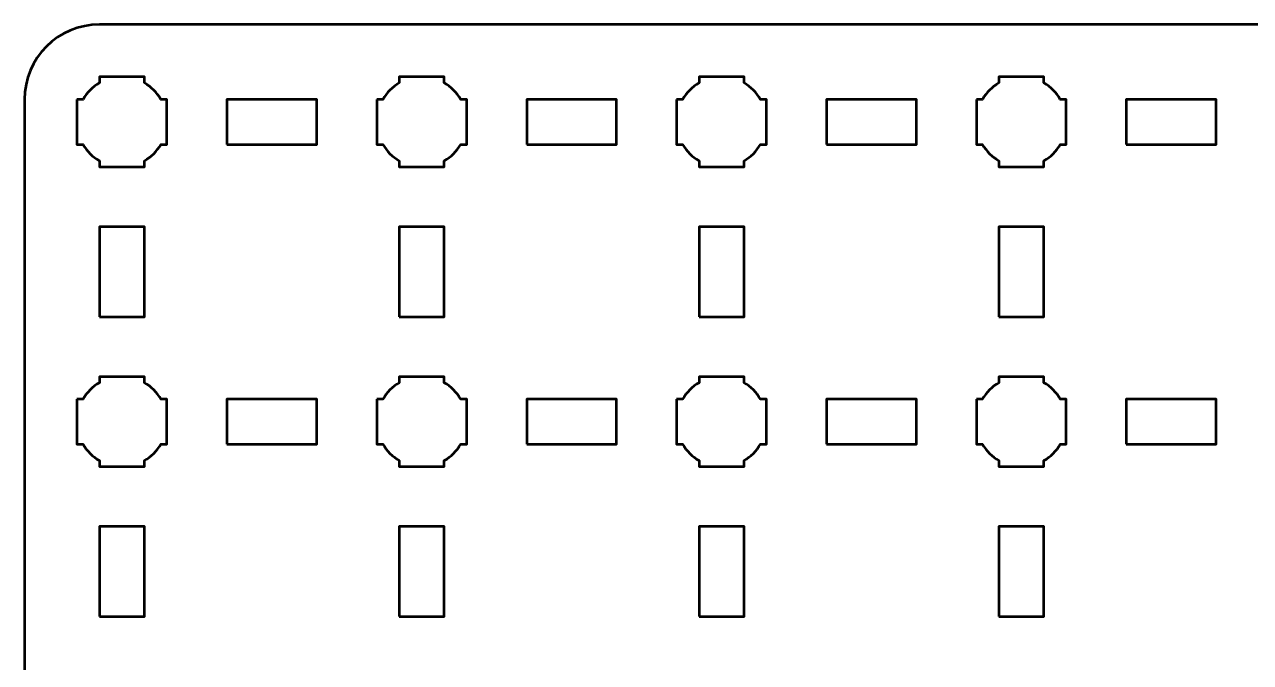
# Model space of a CAD drawing. Header units: centimetres. Extents: x -28.1 to 7.2, y -19.5 to -10.2.
# Drawn here: x -28.15 to -19.97, y -14.46 to -10.2 of the extents above; entities that cross this region are included whole.
import ezdxf

# ---------------------------------------------------------------- set-up
doc = ezdxf.new("R2010")
doc.units = ezdxf.units.CM
doc.header["$MEASUREMENT"] = 0
doc.layers.add('Layer 1', color=7, linetype='Continuous')

msp = doc.modelspace()

# ---------------------------------------------------------------- linework, layer by layer
at = {"layer": 'Layer 1', "color": 250, "lineweight": 53}
for points in [[(-26.8, -11), (-26.2, -11), (-26.2, -10.7), (-26.8, -10.7), (-26.8, -11)], [(-24.8, -11), (-24.2, -11), (-24.2, -10.7), (-24.8, -10.7), (-24.8, -11)], [(-22.8, -11), (-22.2, -11), (-22.2, -10.7), (-22.8, -10.7), (-22.8, -11)], [(-20.8, -11), (-20.2, -11), (-20.2, -10.7), (-20.8, -10.7), (-20.8, -11)], [(-27.65, -12.15), (-27.35, -12.15), (-27.35, -11.55), (-27.65, -11.55), (-27.65, -12.15)], [(-25.65, -12.15), (-25.35, -12.15), (-25.35, -11.55), (-25.65, -11.55), (-25.65, -12.15)], [(-23.65, -12.15), (-23.35, -12.15), (-23.35, -11.55), (-23.65, -11.55), (-23.65, -12.15)], [(-21.65, -12.15), (-21.35, -12.15), (-21.35, -11.55), (-21.65, -11.55), (-21.65, -12.15)], [(-26.8, -13), (-26.2, -13), (-26.2, -12.7), (-26.8, -12.7), (-26.8, -13)], [(-24.8, -13), (-24.2, -13), (-24.2, -12.7), (-24.8, -12.7), (-24.8, -13)], [(-22.8, -13), (-22.2, -13), (-22.2, -12.7), (-22.8, -12.7), (-22.8, -13)], [(-20.8, -13), (-20.2, -13), (-20.2, -12.7), (-20.8, -12.7), (-20.8, -13)], [(-27.65, -14.15), (-27.35, -14.15), (-27.35, -13.55), (-27.65, -13.55), (-27.65, -14.15)], [(-25.65, -14.15), (-25.35, -14.15), (-25.35, -13.55), (-25.65, -13.55), (-25.65, -14.15)], [(-23.65, -14.15), (-23.35, -14.15), (-23.35, -13.55), (-23.65, -13.55), (-23.65, -14.15)], [(-21.65, -14.15), (-21.35, -14.15), (-21.35, -13.55), (-21.65, -13.55), (-21.65, -14.15)]]:
    msp.add_lwpolyline(points, close=True, dxfattribs=at)
msp.add_open_spline([(-28.15, -19), (-28.15, -19), (-28.15, -10.7), (-28.15, -10.7), (-28.15, -10.7), (-28.15, -10.42391), (-27.92609, -10.2), (-27.65, -10.2), (-27.65, -10.2), (-27.65, -10.2), (6.65, -10.2), (6.65, -10.2), (6.65, -10.2), (6.92609, -10.2), (7.15, -10.42391), (7.15, -10.7), (7.15, -10.7), (7.15, -10.7), (7.15, -19), (7.15, -19), (7.15, -19), (7.15, -19.27609), (6.92609, -19.5), (6.65, -19.5), (6.65, -19.5), (6.65, -19.5), (-27.65, -19.5), (-27.65, -19.5), (-27.65, -19.5), (-27.92609, -19.5), (-28.15, -19.27609), (-28.15, -19)], degree=3, knots=[0, 0, 0, 0, 0.125, 0.125, 0.125, 0.125, 0.25, 0.25, 0.25, 0.25, 0.375, 0.375, 0.375, 0.375, 0.5, 0.5, 0.5, 0.5, 0.625, 0.625, 0.625, 0.625, 0.75, 0.75, 0.75, 0.75, 0.875, 0.875, 0.875, 0.875, 1, 1, 1, 1], dxfattribs=at)
at = {"layer": 'Layer 1', "lineweight": 53}
for points in [[(-27.8, -10.7), (-27.8, -10.7), (-27.75985, -10.7), (-27.75985, -10.7), (-27.75985, -10.7), (-27.7335, -10.65447), (-27.69553, -10.6165), (-27.65, -10.59015), (-27.65, -10.59015), (-27.65, -10.59015), (-27.65, -10.55), (-27.65, -10.55), (-27.65, -10.55), (-27.65, -10.55), (-27.5, -10.55), (-27.5, -10.55), (-27.5, -10.55), (-27.5, -10.55), (-27.35, -10.55), (-27.35, -10.55), (-27.35, -10.55), (-27.35, -10.55), (-27.35, -10.59015), (-27.35, -10.59015), (-27.35, -10.59015), (-27.30447, -10.6165), (-27.2665, -10.65447), (-27.24015, -10.7), (-27.24015, -10.7), (-27.24015, -10.7), (-27.2, -10.7), (-27.2, -10.7), (-27.2, -10.7), (-27.2, -10.7), (-27.2, -10.85), (-27.2, -10.85), (-27.2, -10.85), (-27.2, -10.85), (-27.2, -11), (-27.2, -11), (-27.2, -11), (-27.2, -11), (-27.24015, -11), (-27.24015, -11), (-27.24015, -11), (-27.2665, -11.04553), (-27.30447, -11.0835), (-27.35, -11.10985), (-27.35, -11.10985), (-27.35, -11.10985), (-27.35, -11.15), (-27.35, -11.15), (-27.35, -11.15), (-27.35, -11.15), (-27.5, -11.15), (-27.5, -11.15), (-27.5, -11.15), (-27.5, -11.15), (-27.65, -11.15), (-27.65, -11.15), (-27.65, -11.15), (-27.65, -11.15), (-27.65, -11.10985), (-27.65, -11.10985), (-27.65, -11.10985), (-27.69553, -11.0835), (-27.7335, -11.04553), (-27.75985, -11), (-27.75985, -11), (-27.75985, -11), (-27.8, -11), (-27.8, -11), (-27.8, -11), (-27.8, -11), (-27.8, -10.85), (-27.8, -10.85), (-27.8, -10.85), (-27.8, -10.85), (-27.8, -10.7), (-27.8, -10.7)], [(-25.8, -10.7), (-25.8, -10.7), (-25.75985, -10.7), (-25.75985, -10.7), (-25.75985, -10.7), (-25.7335, -10.65447), (-25.69553, -10.6165), (-25.65, -10.59015), (-25.65, -10.59015), (-25.65, -10.59015), (-25.65, -10.55), (-25.65, -10.55), (-25.65, -10.55), (-25.65, -10.55), (-25.5, -10.55), (-25.5, -10.55), (-25.5, -10.55), (-25.5, -10.55), (-25.35, -10.55), (-25.35, -10.55), (-25.35, -10.55), (-25.35, -10.55), (-25.35, -10.59015), (-25.35, -10.59015), (-25.35, -10.59015), (-25.30447, -10.6165), (-25.2665, -10.65447), (-25.24015, -10.7), (-25.24015, -10.7), (-25.24015, -10.7), (-25.2, -10.7), (-25.2, -10.7), (-25.2, -10.7), (-25.2, -10.7), (-25.2, -10.85), (-25.2, -10.85), (-25.2, -10.85), (-25.2, -10.85), (-25.2, -11), (-25.2, -11), (-25.2, -11), (-25.2, -11), (-25.24015, -11), (-25.24015, -11), (-25.24015, -11), (-25.2665, -11.04553), (-25.30447, -11.0835), (-25.35, -11.10985), (-25.35, -11.10985), (-25.35, -11.10985), (-25.35, -11.15), (-25.35, -11.15), (-25.35, -11.15), (-25.35, -11.15), (-25.5, -11.15), (-25.5, -11.15), (-25.5, -11.15), (-25.5, -11.15), (-25.65, -11.15), (-25.65, -11.15), (-25.65, -11.15), (-25.65, -11.15), (-25.65, -11.10985), (-25.65, -11.10985), (-25.65, -11.10985), (-25.69553, -11.0835), (-25.7335, -11.04553), (-25.75985, -11), (-25.75985, -11), (-25.75985, -11), (-25.8, -11), (-25.8, -11), (-25.8, -11), (-25.8, -11), (-25.8, -10.85), (-25.8, -10.85), (-25.8, -10.85), (-25.8, -10.85), (-25.8, -10.7), (-25.8, -10.7)], [(-23.8, -10.7), (-23.8, -10.7), (-23.75985, -10.7), (-23.75985, -10.7), (-23.75985, -10.7), (-23.7335, -10.65447), (-23.69553, -10.6165), (-23.65, -10.59015), (-23.65, -10.59015), (-23.65, -10.59015), (-23.65, -10.55), (-23.65, -10.55), (-23.65, -10.55), (-23.65, -10.55), (-23.5, -10.55), (-23.5, -10.55), (-23.5, -10.55), (-23.5, -10.55), (-23.35, -10.55), (-23.35, -10.55), (-23.35, -10.55), (-23.35, -10.55), (-23.35, -10.59015), (-23.35, -10.59015), (-23.35, -10.59015), (-23.30447, -10.6165), (-23.2665, -10.65447), (-23.24015, -10.7), (-23.24015, -10.7), (-23.24015, -10.7), (-23.2, -10.7), (-23.2, -10.7), (-23.2, -10.7), (-23.2, -10.7), (-23.2, -10.85), (-23.2, -10.85), (-23.2, -10.85), (-23.2, -10.85), (-23.2, -11), (-23.2, -11), (-23.2, -11), (-23.2, -11), (-23.24015, -11), (-23.24015, -11), (-23.24015, -11), (-23.2665, -11.04553), (-23.30447, -11.0835), (-23.35, -11.10985), (-23.35, -11.10985), (-23.35, -11.10985), (-23.35, -11.15), (-23.35, -11.15), (-23.35, -11.15), (-23.35, -11.15), (-23.5, -11.15), (-23.5, -11.15), (-23.5, -11.15), (-23.5, -11.15), (-23.65, -11.15), (-23.65, -11.15), (-23.65, -11.15), (-23.65, -11.15), (-23.65, -11.10985), (-23.65, -11.10985), (-23.65, -11.10985), (-23.69553, -11.0835), (-23.7335, -11.04553), (-23.75985, -11), (-23.75985, -11), (-23.75985, -11), (-23.8, -11), (-23.8, -11), (-23.8, -11), (-23.8, -11), (-23.8, -10.85), (-23.8, -10.85), (-23.8, -10.85), (-23.8, -10.85), (-23.8, -10.7), (-23.8, -10.7)], [(-21.8, -10.7), (-21.8, -10.7), (-21.75985, -10.7), (-21.75985, -10.7), (-21.75985, -10.7), (-21.7335, -10.65447), (-21.69553, -10.6165), (-21.65, -10.59015), (-21.65, -10.59015), (-21.65, -10.59015), (-21.65, -10.55), (-21.65, -10.55), (-21.65, -10.55), (-21.65, -10.55), (-21.5, -10.55), (-21.5, -10.55), (-21.5, -10.55), (-21.5, -10.55), (-21.35, -10.55), (-21.35, -10.55), (-21.35, -10.55), (-21.35, -10.55), (-21.35, -10.59015), (-21.35, -10.59015), (-21.35, -10.59015), (-21.30447, -10.6165), (-21.2665, -10.65447), (-21.24015, -10.7), (-21.24015, -10.7), (-21.24015, -10.7), (-21.2, -10.7), (-21.2, -10.7), (-21.2, -10.7), (-21.2, -10.7), (-21.2, -10.85), (-21.2, -10.85), (-21.2, -10.85), (-21.2, -10.85), (-21.2, -11), (-21.2, -11), (-21.2, -11), (-21.2, -11), (-21.24015, -11), (-21.24015, -11), (-21.24015, -11), (-21.2665, -11.04553), (-21.30447, -11.0835), (-21.35, -11.10985), (-21.35, -11.10985), (-21.35, -11.10985), (-21.35, -11.15), (-21.35, -11.15), (-21.35, -11.15), (-21.35, -11.15), (-21.5, -11.15), (-21.5, -11.15), (-21.5, -11.15), (-21.5, -11.15), (-21.65, -11.15), (-21.65, -11.15), (-21.65, -11.15), (-21.65, -11.15), (-21.65, -11.10985), (-21.65, -11.10985), (-21.65, -11.10985), (-21.69553, -11.0835), (-21.7335, -11.04553), (-21.75985, -11), (-21.75985, -11), (-21.75985, -11), (-21.8, -11), (-21.8, -11), (-21.8, -11), (-21.8, -11), (-21.8, -10.85), (-21.8, -10.85), (-21.8, -10.85), (-21.8, -10.85), (-21.8, -10.7), (-21.8, -10.7)], [(-27.8, -12.7), (-27.8, -12.7), (-27.75985, -12.7), (-27.75985, -12.7), (-27.75985, -12.7), (-27.7335, -12.65447), (-27.69553, -12.6165), (-27.65, -12.59015), (-27.65, -12.59015), (-27.65, -12.59015), (-27.65, -12.55), (-27.65, -12.55), (-27.65, -12.55), (-27.65, -12.55), (-27.5, -12.55), (-27.5, -12.55), (-27.5, -12.55), (-27.5, -12.55), (-27.35, -12.55), (-27.35, -12.55), (-27.35, -12.55), (-27.35, -12.55), (-27.35, -12.59015), (-27.35, -12.59015), (-27.35, -12.59015), (-27.30447, -12.6165), (-27.2665, -12.65447), (-27.24015, -12.7), (-27.24015, -12.7), (-27.24015, -12.7), (-27.2, -12.7), (-27.2, -12.7), (-27.2, -12.7), (-27.2, -12.7), (-27.2, -12.85), (-27.2, -12.85), (-27.2, -12.85), (-27.2, -12.85), (-27.2, -13), (-27.2, -13), (-27.2, -13), (-27.2, -13), (-27.24015, -13), (-27.24015, -13), (-27.24015, -13), (-27.2665, -13.04553), (-27.30447, -13.0835), (-27.35, -13.10985), (-27.35, -13.10985), (-27.35, -13.10985), (-27.35, -13.15), (-27.35, -13.15), (-27.35, -13.15), (-27.35, -13.15), (-27.5, -13.15), (-27.5, -13.15), (-27.5, -13.15), (-27.5, -13.15), (-27.65, -13.15), (-27.65, -13.15), (-27.65, -13.15), (-27.65, -13.15), (-27.65, -13.10985), (-27.65, -13.10985), (-27.65, -13.10985), (-27.69553, -13.0835), (-27.7335, -13.04553), (-27.75985, -13), (-27.75985, -13), (-27.75985, -13), (-27.8, -13), (-27.8, -13), (-27.8, -13), (-27.8, -13), (-27.8, -12.85), (-27.8, -12.85), (-27.8, -12.85), (-27.8, -12.85), (-27.8, -12.7), (-27.8, -12.7)], [(-25.8, -12.7), (-25.8, -12.7), (-25.75985, -12.7), (-25.75985, -12.7), (-25.75985, -12.7), (-25.7335, -12.65447), (-25.69553, -12.6165), (-25.65, -12.59015), (-25.65, -12.59015), (-25.65, -12.59015), (-25.65, -12.55), (-25.65, -12.55), (-25.65, -12.55), (-25.65, -12.55), (-25.5, -12.55), (-25.5, -12.55), (-25.5, -12.55), (-25.5, -12.55), (-25.35, -12.55), (-25.35, -12.55), (-25.35, -12.55), (-25.35, -12.55), (-25.35, -12.59015), (-25.35, -12.59015), (-25.35, -12.59015), (-25.30447, -12.6165), (-25.2665, -12.65447), (-25.24015, -12.7), (-25.24015, -12.7), (-25.24015, -12.7), (-25.2, -12.7), (-25.2, -12.7), (-25.2, -12.7), (-25.2, -12.7), (-25.2, -12.85), (-25.2, -12.85), (-25.2, -12.85), (-25.2, -12.85), (-25.2, -13), (-25.2, -13), (-25.2, -13), (-25.2, -13), (-25.24015, -13), (-25.24015, -13), (-25.24015, -13), (-25.2665, -13.04553), (-25.30447, -13.0835), (-25.35, -13.10985), (-25.35, -13.10985), (-25.35, -13.10985), (-25.35, -13.15), (-25.35, -13.15), (-25.35, -13.15), (-25.35, -13.15), (-25.5, -13.15), (-25.5, -13.15), (-25.5, -13.15), (-25.5, -13.15), (-25.65, -13.15), (-25.65, -13.15), (-25.65, -13.15), (-25.65, -13.15), (-25.65, -13.10985), (-25.65, -13.10985), (-25.65, -13.10985), (-25.69553, -13.0835), (-25.7335, -13.04553), (-25.75985, -13), (-25.75985, -13), (-25.75985, -13), (-25.8, -13), (-25.8, -13), (-25.8, -13), (-25.8, -13), (-25.8, -12.85), (-25.8, -12.85), (-25.8, -12.85), (-25.8, -12.85), (-25.8, -12.7), (-25.8, -12.7)], [(-23.8, -12.7), (-23.8, -12.7), (-23.75985, -12.7), (-23.75985, -12.7), (-23.75985, -12.7), (-23.7335, -12.65447), (-23.69553, -12.6165), (-23.65, -12.59015), (-23.65, -12.59015), (-23.65, -12.59015), (-23.65, -12.55), (-23.65, -12.55), (-23.65, -12.55), (-23.65, -12.55), (-23.5, -12.55), (-23.5, -12.55), (-23.5, -12.55), (-23.5, -12.55), (-23.35, -12.55), (-23.35, -12.55), (-23.35, -12.55), (-23.35, -12.55), (-23.35, -12.59015), (-23.35, -12.59015), (-23.35, -12.59015), (-23.30447, -12.6165), (-23.2665, -12.65447), (-23.24015, -12.7), (-23.24015, -12.7), (-23.24015, -12.7), (-23.2, -12.7), (-23.2, -12.7), (-23.2, -12.7), (-23.2, -12.7), (-23.2, -12.85), (-23.2, -12.85), (-23.2, -12.85), (-23.2, -12.85), (-23.2, -13), (-23.2, -13), (-23.2, -13), (-23.2, -13), (-23.24015, -13), (-23.24015, -13), (-23.24015, -13), (-23.2665, -13.04553), (-23.30447, -13.0835), (-23.35, -13.10985), (-23.35, -13.10985), (-23.35, -13.10985), (-23.35, -13.15), (-23.35, -13.15), (-23.35, -13.15), (-23.35, -13.15), (-23.5, -13.15), (-23.5, -13.15), (-23.5, -13.15), (-23.5, -13.15), (-23.65, -13.15), (-23.65, -13.15), (-23.65, -13.15), (-23.65, -13.15), (-23.65, -13.10985), (-23.65, -13.10985), (-23.65, -13.10985), (-23.69553, -13.0835), (-23.7335, -13.04553), (-23.75985, -13), (-23.75985, -13), (-23.75985, -13), (-23.8, -13), (-23.8, -13), (-23.8, -13), (-23.8, -13), (-23.8, -12.85), (-23.8, -12.85), (-23.8, -12.85), (-23.8, -12.85), (-23.8, -12.7), (-23.8, -12.7)], [(-21.8, -12.7), (-21.8, -12.7), (-21.75985, -12.7), (-21.75985, -12.7), (-21.75985, -12.7), (-21.7335, -12.65447), (-21.69553, -12.6165), (-21.65, -12.59015), (-21.65, -12.59015), (-21.65, -12.59015), (-21.65, -12.55), (-21.65, -12.55), (-21.65, -12.55), (-21.65, -12.55), (-21.5, -12.55), (-21.5, -12.55), (-21.5, -12.55), (-21.5, -12.55), (-21.35, -12.55), (-21.35, -12.55), (-21.35, -12.55), (-21.35, -12.55), (-21.35, -12.59015), (-21.35, -12.59015), (-21.35, -12.59015), (-21.30447, -12.6165), (-21.2665, -12.65447), (-21.24015, -12.7), (-21.24015, -12.7), (-21.24015, -12.7), (-21.2, -12.7), (-21.2, -12.7), (-21.2, -12.7), (-21.2, -12.7), (-21.2, -12.85), (-21.2, -12.85), (-21.2, -12.85), (-21.2, -12.85), (-21.2, -13), (-21.2, -13), (-21.2, -13), (-21.2, -13), (-21.24015, -13), (-21.24015, -13), (-21.24015, -13), (-21.2665, -13.04553), (-21.30447, -13.0835), (-21.35, -13.10985), (-21.35, -13.10985), (-21.35, -13.10985), (-21.35, -13.15), (-21.35, -13.15), (-21.35, -13.15), (-21.35, -13.15), (-21.5, -13.15), (-21.5, -13.15), (-21.5, -13.15), (-21.5, -13.15), (-21.65, -13.15), (-21.65, -13.15), (-21.65, -13.15), (-21.65, -13.15), (-21.65, -13.10985), (-21.65, -13.10985), (-21.65, -13.10985), (-21.69553, -13.0835), (-21.7335, -13.04553), (-21.75985, -13), (-21.75985, -13), (-21.75985, -13), (-21.8, -13), (-21.8, -13), (-21.8, -13), (-21.8, -13), (-21.8, -12.85), (-21.8, -12.85), (-21.8, -12.85), (-21.8, -12.85), (-21.8, -12.7), (-21.8, -12.7)]]:
    msp.add_open_spline(points, degree=3, knots=[0, 0, 0, 0, 0.05, 0.05, 0.05, 0.05, 0.1, 0.1, 0.1, 0.1, 0.15, 0.15, 0.15, 0.15, 0.2, 0.2, 0.2, 0.2, 0.25, 0.25, 0.25, 0.25, 0.3, 0.3, 0.3, 0.3, 0.35, 0.35, 0.35, 0.35, 0.4, 0.4, 0.4, 0.4, 0.45, 0.45, 0.45, 0.45, 0.5, 0.5, 0.5, 0.5, 0.55, 0.55, 0.55, 0.55, 0.6, 0.6, 0.6, 0.6, 0.65, 0.65, 0.65, 0.65, 0.7, 0.7, 0.7, 0.7, 0.75, 0.75, 0.75, 0.75, 0.8, 0.8, 0.8, 0.8, 0.85, 0.85, 0.85, 0.85, 0.9, 0.9, 0.9, 0.9, 0.95, 0.95, 0.95, 0.95, 1, 1, 1, 1], dxfattribs=at)

doc.saveas('drawing.dxf')
